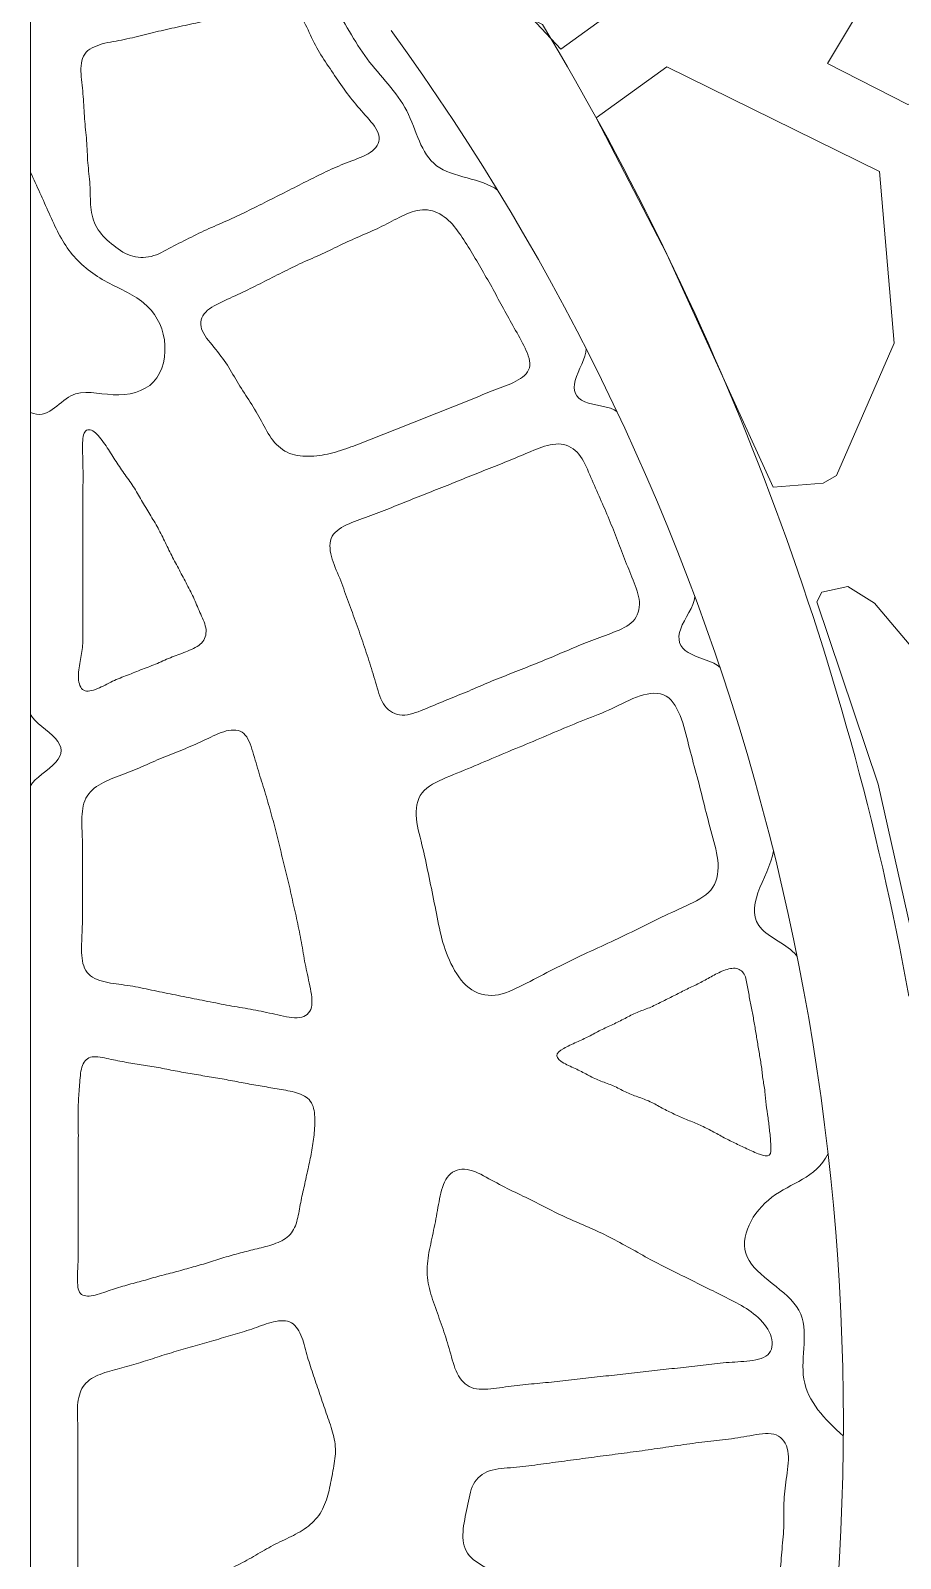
# Model space of a CAD drawing. Header units: inches. Extents: x 36 to 79.2, y 17.3 to 55.9.
# Drawn here: x 36.25 to 44.21, y 31.94 to 45.91 of the extents above; entities that cross this region are included whole.
import ezdxf

# ---------------------------------------------------------------- set-up
doc = ezdxf.new("R2010")
doc.units = ezdxf.units.IN
for name, color, linetype, lineweight in [('01_ORIGINAL_CAD', 7, 'CONTINUOUS', 20), ('02_APPROVED_PDF_OUTLINES', 7, 'CONTINUOUS', 15), ('10_EXTENSION_MASSES', 7, 'CONTINUOUS', 15), ('15_NEIGHBOURHOOD_CIRCULATION', 7, 'CONTINUOUS', 13)]:
    doc.layers.add(name, color=color, linetype=linetype, lineweight=lineweight)

msp = doc.modelspace()

# ---------------------------------------------------------------- linework, layer by layer
at = {"layer": '01_ORIGINAL_CAD'}
msp.add_line((36.248, 17.906), (36.248, 55.9), dxfattribs=at)
msp.add_lwpolyline([(44.283, 37.084, 0.090917), (40.931, 45.968, -0.652582), (40.931, 49.011, -0.158741), (45.004, 48.425, -0.098355), (47.824, 46.203), (47.755, 46.078)], format="xyb", dxfattribs=at)
msp.add_arc((22.064, 33.195), 21.619, 354.0583, 36.0319, dxfattribs=at)
at = {"layer": '02_APPROVED_PDF_OUTLINES'}
for points in [[(42.567, 48.72), (43.696, 48.695), (45.202, 47.89), (45.23, 47.026), (44.366, 45.263), (44.273, 45.236), (43.537, 45.611), (44.04, 46.452), (44.091, 47.609), (43.496, 48.428), (42.137, 48.455), (42.02, 48.343), (41.433, 47.637), (41.381, 47.094), (41.568, 46.662), (41.648, 46.137), (41.1, 45.743), (40.829, 46.03), (40.243, 46.942), (40.242, 47.6), (40.48, 48.003), (40.922, 48.505)], [(42.069, 45.58), (44.014, 44.624), (44.149, 43.053), (43.621, 41.845), (43.497, 41.773), (43.04, 41.737), (42.069, 43.869), (41.422, 45.113)], [(43.724, 40.83), (43.968, 40.678), (45.351, 39.042), (45.54, 37.942), (45.86, 37.164), (46.286, 36.386), (46.241, 36.299), (45.192, 36.433), (44.661, 36.54), (44.537, 36.638), (44.001, 39.023), (43.441, 40.69), (43.485, 40.777)]]:
    msp.add_lwpolyline(points, close=True, dxfattribs=at)
at = {"layer": '10_EXTENSION_MASSES'}
for points, knots in [([(36.743, 45.697), (36.776, 45.744), (36.839, 45.771), (36.904, 45.79), (36.97, 45.808), (37.039, 45.817), (37.105, 45.831), (37.172, 45.844), (37.235, 45.861), (37.299, 45.877), (37.363, 45.893), (37.427, 45.908), (37.492, 45.922), (37.557, 45.937), (37.622, 45.95), (37.687, 45.965), (37.752, 45.979), (37.817, 45.993), (37.881, 46.008), (37.946, 46.022), (38.011, 46.036), (38.075, 46.05), (38.14, 46.064), (38.204, 46.078), (38.27, 46.095), (38.335, 46.113), (38.402, 46.134), (38.468, 46.143), (38.534, 46.152), (38.599, 46.15), (38.648, 46.119), (38.698, 46.088), (38.733, 46.028), (38.764, 45.966), (38.795, 45.904), (38.821, 45.838), (38.853, 45.778), (38.885, 45.717), (38.922, 45.661), (38.959, 45.606), (38.997, 45.55), (39.034, 45.494), (39.072, 45.439), (39.11, 45.384), (39.149, 45.33), (39.191, 45.278), (39.233, 45.225), (39.279, 45.174), (39.327, 45.12), (39.374, 45.066), (39.422, 45.009), (39.435, 44.955), (39.447, 44.902), (39.423, 44.851), (39.375, 44.813), (39.327, 44.774), (39.255, 44.747), (39.188, 44.722), (39.121, 44.696), (39.059, 44.671), (38.998, 44.644), (38.937, 44.616), (38.877, 44.586), (38.817, 44.556), (38.757, 44.526), (38.696, 44.495), (38.635, 44.464), (38.575, 44.433), (38.514, 44.403), (38.453, 44.372), (38.392, 44.342), (38.332, 44.311), (38.272, 44.281), (38.211, 44.251), (38.15, 44.221), (38.089, 44.193), (38.027, 44.165), (37.965, 44.14), (37.903, 44.112), (37.842, 44.085), (37.781, 44.055), (37.72, 44.025), (37.659, 43.995), (37.598, 43.964), (37.537, 43.931), (37.476, 43.898), (37.415, 43.864), (37.351, 43.848), (37.288, 43.832), (37.222, 43.834), (37.161, 43.856), (37.099, 43.877), (37.042, 43.919), (36.988, 43.963), (36.935, 44.008), (36.886, 44.056), (36.854, 44.112), (36.822, 44.168), (36.806, 44.231), (36.8, 44.298), (36.793, 44.365), (36.795, 44.434), (36.791, 44.502), (36.787, 44.57), (36.777, 44.636), (36.772, 44.703), (36.767, 44.77), (36.766, 44.838), (36.761, 44.906), (36.756, 44.973), (36.747, 45.039), (36.742, 45.106), (36.737, 45.173), (36.736, 45.24), (36.73, 45.309), (36.724, 45.377), (36.713, 45.447), (36.71, 45.515), (36.707, 45.583), (36.71, 45.65), (36.743, 45.697)], [0, 0, 0, 0, 0.025, 0.025, 0.025, 0.05, 0.05, 0.05, 0.075, 0.075, 0.075, 0.1, 0.1, 0.1, 0.125, 0.125, 0.125, 0.15, 0.15, 0.15, 0.175, 0.175, 0.175, 0.2, 0.2, 0.2, 0.225, 0.225, 0.225, 0.25, 0.25, 0.25, 0.275, 0.275, 0.275, 0.3, 0.3, 0.3, 0.325, 0.325, 0.325, 0.35, 0.35, 0.35, 0.375, 0.375, 0.375, 0.4, 0.4, 0.4, 0.425, 0.425, 0.425, 0.45, 0.45, 0.45, 0.475, 0.475, 0.475, 0.5, 0.5, 0.5, 0.525, 0.525, 0.525, 0.55, 0.55, 0.55, 0.575, 0.575, 0.575, 0.6, 0.6, 0.6, 0.625, 0.625, 0.625, 0.65, 0.65, 0.65, 0.675, 0.675, 0.675, 0.7, 0.7, 0.7, 0.725, 0.725, 0.725, 0.75, 0.75, 0.75, 0.775, 0.775, 0.775, 0.8, 0.8, 0.8, 0.825, 0.825, 0.825, 0.85, 0.85, 0.85, 0.875, 0.875, 0.875, 0.9, 0.9, 0.9, 0.925, 0.925, 0.925, 0.95, 0.95, 0.95, 0.975, 0.975, 0.975, 1, 1, 1, 1]), ([(37.851, 43.339), (37.892, 43.383), (37.96, 43.414), (38.025, 43.444), (38.09, 43.474), (38.151, 43.502), (38.212, 43.531), (38.272, 43.56), (38.332, 43.59), (38.392, 43.621), (38.452, 43.651), (38.512, 43.682), (38.573, 43.712), (38.633, 43.742), (38.694, 43.772), (38.755, 43.8), (38.816, 43.827), (38.877, 43.852), (38.938, 43.881), (38.999, 43.909), (39.059, 43.941), (39.12, 43.969), (39.181, 43.998), (39.242, 44.024), (39.304, 44.05), (39.365, 44.077), (39.425, 44.103), (39.485, 44.134), (39.546, 44.164), (39.605, 44.198), (39.667, 44.226), (39.729, 44.254), (39.793, 44.275), (39.856, 44.274), (39.919, 44.272), (39.981, 44.248), (40.033, 44.209), (40.086, 44.17), (40.13, 44.116), (40.169, 44.061), (40.208, 44.006), (40.243, 43.949), (40.278, 43.892), (40.312, 43.835), (40.346, 43.778), (40.38, 43.721), (40.413, 43.663), (40.446, 43.605), (40.479, 43.546), (40.511, 43.488), (40.542, 43.428), (40.574, 43.37), (40.606, 43.311), (40.638, 43.253), (40.672, 43.193), (40.706, 43.133), (40.743, 43.071), (40.772, 43.009), (40.802, 42.946), (40.825, 42.882), (40.811, 42.829), (40.797, 42.777), (40.747, 42.737), (40.687, 42.706), (40.628, 42.674), (40.56, 42.652), (40.495, 42.628), (40.431, 42.604), (40.371, 42.577), (40.31, 42.552), (40.249, 42.527), (40.188, 42.502), (40.126, 42.478), (40.065, 42.454), (40.003, 42.43), (39.941, 42.405), (39.88, 42.381), (39.819, 42.356), (39.757, 42.332), (39.696, 42.307), (39.634, 42.283), (39.572, 42.259), (39.51, 42.234), (39.449, 42.209), (39.387, 42.185), (39.325, 42.161), (39.263, 42.137), (39.202, 42.114), (39.14, 42.092), (39.078, 42.069), (39.014, 42.052), (38.95, 42.036), (38.883, 42.024), (38.815, 42.021), (38.747, 42.018), (38.677, 42.023), (38.617, 42.047), (38.557, 42.071), (38.506, 42.114), (38.465, 42.167), (38.424, 42.219), (38.393, 42.281), (38.36, 42.34), (38.328, 42.4), (38.294, 42.457), (38.258, 42.514), (38.222, 42.57), (38.185, 42.627), (38.15, 42.683), (38.116, 42.74), (38.084, 42.798), (38.048, 42.854), (38.011, 42.91), (37.971, 42.964), (37.925, 43.018), (37.88, 43.073), (37.831, 43.129), (37.813, 43.184), (37.795, 43.24), (37.81, 43.296), (37.851, 43.339)], [0, 0, 0, 0, 0.025, 0.025, 0.025, 0.05, 0.05, 0.05, 0.075, 0.075, 0.075, 0.1, 0.1, 0.1, 0.125, 0.125, 0.125, 0.15, 0.15, 0.15, 0.175, 0.175, 0.175, 0.2, 0.2, 0.2, 0.225, 0.225, 0.225, 0.25, 0.25, 0.25, 0.275, 0.275, 0.275, 0.3, 0.3, 0.3, 0.325, 0.325, 0.325, 0.35, 0.35, 0.35, 0.375, 0.375, 0.375, 0.4, 0.4, 0.4, 0.425, 0.425, 0.425, 0.45, 0.45, 0.45, 0.475, 0.475, 0.475, 0.5, 0.5, 0.5, 0.525, 0.525, 0.525, 0.55, 0.55, 0.55, 0.575, 0.575, 0.575, 0.6, 0.6, 0.6, 0.625, 0.625, 0.625, 0.65, 0.65, 0.65, 0.675, 0.675, 0.675, 0.7, 0.7, 0.7, 0.725, 0.725, 0.725, 0.75, 0.75, 0.75, 0.775, 0.775, 0.775, 0.8, 0.8, 0.8, 0.825, 0.825, 0.825, 0.85, 0.85, 0.85, 0.875, 0.875, 0.875, 0.9, 0.9, 0.9, 0.925, 0.925, 0.925, 0.95, 0.95, 0.95, 0.975, 0.975, 0.975, 1, 1, 1, 1]), ([(36.735, 39.881), (36.704, 39.898), (36.689, 39.942), (36.686, 39.991), (36.683, 40.04), (36.692, 40.094), (36.701, 40.144), (36.71, 40.195), (36.72, 40.242), (36.724, 40.29), (36.728, 40.339), (36.727, 40.389), (36.726, 40.44), (36.726, 40.49), (36.725, 40.541), (36.725, 40.591), (36.725, 40.641), (36.725, 40.691), (36.726, 40.742), (36.726, 40.792), (36.726, 40.842), (36.726, 40.892), (36.726, 40.942), (36.726, 40.993), (36.726, 41.043), (36.726, 41.093), (36.726, 41.143), (36.726, 41.194), (36.726, 41.244), (36.726, 41.294), (36.727, 41.344), (36.727, 41.394), (36.727, 41.445), (36.727, 41.495), (36.727, 41.545), (36.727, 41.595), (36.727, 41.646), (36.727, 41.696), (36.727, 41.746), (36.728, 41.796), (36.728, 41.846), (36.728, 41.895), (36.727, 41.946), (36.726, 41.997), (36.723, 42.049), (36.723, 42.103), (36.723, 42.158), (36.726, 42.214), (36.744, 42.242), (36.762, 42.27), (36.797, 42.269), (36.83, 42.245), (36.864, 42.222), (36.897, 42.175), (36.927, 42.131), (36.957, 42.087), (36.984, 42.045), (37.01, 42.004), (37.037, 41.963), (37.063, 41.922), (37.091, 41.882), (37.12, 41.841), (37.15, 41.801), (37.177, 41.76), (37.205, 41.718), (37.229, 41.675), (37.254, 41.633), (37.279, 41.59), (37.304, 41.548), (37.33, 41.506), (37.355, 41.464), (37.381, 41.422), (37.405, 41.379), (37.429, 41.336), (37.451, 41.292), (37.473, 41.247), (37.495, 41.202), (37.516, 41.157), (37.539, 41.112), (37.562, 41.068), (37.585, 41.024), (37.609, 40.98), (37.632, 40.936), (37.656, 40.892), (37.679, 40.848), (37.702, 40.803), (37.724, 40.759), (37.745, 40.714), (37.765, 40.669), (37.784, 40.623), (37.805, 40.576), (37.825, 40.53), (37.848, 40.482), (37.853, 40.436), (37.857, 40.391), (37.844, 40.347), (37.812, 40.313), (37.781, 40.28), (37.733, 40.258), (37.685, 40.239), (37.637, 40.22), (37.59, 40.204), (37.544, 40.186), (37.498, 40.168), (37.454, 40.146), (37.409, 40.127), (37.364, 40.108), (37.317, 40.091), (37.271, 40.073), (37.225, 40.056), (37.18, 40.037), (37.135, 40.019), (37.089, 40.002), (37.044, 39.985), (36.998, 39.963), (36.953, 39.941), (36.906, 39.915), (36.86, 39.896), (36.813, 39.877), (36.766, 39.865), (36.735, 39.881)], [0, 0, 0, 0, 0.025, 0.025, 0.025, 0.05, 0.05, 0.05, 0.075, 0.075, 0.075, 0.1, 0.1, 0.1, 0.125, 0.125, 0.125, 0.15, 0.15, 0.15, 0.175, 0.175, 0.175, 0.2, 0.2, 0.2, 0.225, 0.225, 0.225, 0.25, 0.25, 0.25, 0.275, 0.275, 0.275, 0.3, 0.3, 0.3, 0.325, 0.325, 0.325, 0.35, 0.35, 0.35, 0.375, 0.375, 0.375, 0.4, 0.4, 0.4, 0.425, 0.425, 0.425, 0.45, 0.45, 0.45, 0.475, 0.475, 0.475, 0.5, 0.5, 0.5, 0.525, 0.525, 0.525, 0.55, 0.55, 0.55, 0.575, 0.575, 0.575, 0.6, 0.6, 0.6, 0.625, 0.625, 0.625, 0.65, 0.65, 0.65, 0.675, 0.675, 0.675, 0.7, 0.7, 0.7, 0.725, 0.725, 0.725, 0.75, 0.75, 0.75, 0.775, 0.775, 0.775, 0.8, 0.8, 0.8, 0.825, 0.825, 0.825, 0.85, 0.85, 0.85, 0.875, 0.875, 0.875, 0.9, 0.9, 0.9, 0.925, 0.925, 0.925, 0.95, 0.95, 0.95, 0.975, 0.975, 0.975, 1, 1, 1, 1]), ([(39.007, 41.289), (39.036, 41.339), (39.097, 41.375), (39.161, 41.404), (39.226, 41.432), (39.295, 41.454), (39.361, 41.478), (39.427, 41.502), (39.49, 41.527), (39.554, 41.553), (39.617, 41.579), (39.681, 41.604), (39.745, 41.63), (39.809, 41.655), (39.873, 41.68), (39.938, 41.706), (40.002, 41.731), (40.066, 41.757), (40.131, 41.783), (40.195, 41.809), (40.259, 41.835), (40.323, 41.86), (40.387, 41.886), (40.451, 41.911), (40.515, 41.937), (40.578, 41.962), (40.642, 41.987), (40.706, 42.014), (40.769, 42.041), (40.833, 42.07), (40.9, 42.094), (40.967, 42.119), (41.037, 42.139), (41.101, 42.131), (41.164, 42.124), (41.221, 42.09), (41.264, 42.039), (41.306, 41.987), (41.335, 41.918), (41.363, 41.851), (41.392, 41.784), (41.42, 41.721), (41.448, 41.657), (41.476, 41.594), (41.504, 41.531), (41.531, 41.467), (41.557, 41.403), (41.584, 41.339), (41.609, 41.275), (41.633, 41.211), (41.657, 41.147), (41.682, 41.083), (41.707, 41.019), (41.733, 40.955), (41.759, 40.889), (41.786, 40.823), (41.813, 40.754), (41.818, 40.689), (41.822, 40.623), (41.803, 40.56), (41.759, 40.514), (41.716, 40.468), (41.648, 40.438), (41.581, 40.411), (41.514, 40.385), (41.448, 40.361), (41.383, 40.336), (41.318, 40.312), (41.255, 40.286), (41.192, 40.259), (41.128, 40.233), (41.065, 40.205), (41.001, 40.178), (40.937, 40.151), (40.873, 40.125), (40.809, 40.1), (40.745, 40.074), (40.68, 40.05), (40.616, 40.024), (40.551, 39.999), (40.487, 39.973), (40.423, 39.946), (40.359, 39.919), (40.296, 39.891), (40.232, 39.864), (40.168, 39.838), (40.104, 39.813), (40.04, 39.787), (39.976, 39.76), (39.912, 39.732), (39.845, 39.705), (39.779, 39.678), (39.71, 39.652), (39.647, 39.654), (39.585, 39.656), (39.529, 39.687), (39.49, 39.738), (39.452, 39.789), (39.431, 39.86), (39.411, 39.929), (39.391, 39.998), (39.372, 40.064), (39.351, 40.129), (39.33, 40.195), (39.308, 40.259), (39.286, 40.324), (39.264, 40.389), (39.242, 40.454), (39.218, 40.518), (39.195, 40.583), (39.17, 40.647), (39.147, 40.711), (39.124, 40.775), (39.102, 40.84), (39.076, 40.906), (39.049, 40.971), (39.018, 41.038), (39, 41.105), (38.983, 41.171), (38.979, 41.238), (39.007, 41.289)], [0, 0, 0, 0, 0.025, 0.025, 0.025, 0.05, 0.05, 0.05, 0.075, 0.075, 0.075, 0.1, 0.1, 0.1, 0.125, 0.125, 0.125, 0.15, 0.15, 0.15, 0.175, 0.175, 0.175, 0.2, 0.2, 0.2, 0.225, 0.225, 0.225, 0.25, 0.25, 0.25, 0.275, 0.275, 0.275, 0.3, 0.3, 0.3, 0.325, 0.325, 0.325, 0.35, 0.35, 0.35, 0.375, 0.375, 0.375, 0.4, 0.4, 0.4, 0.425, 0.425, 0.425, 0.45, 0.45, 0.45, 0.475, 0.475, 0.475, 0.5, 0.5, 0.5, 0.525, 0.525, 0.525, 0.55, 0.55, 0.55, 0.575, 0.575, 0.575, 0.6, 0.6, 0.6, 0.625, 0.625, 0.625, 0.65, 0.65, 0.65, 0.675, 0.675, 0.675, 0.7, 0.7, 0.7, 0.725, 0.725, 0.725, 0.75, 0.75, 0.75, 0.775, 0.775, 0.775, 0.8, 0.8, 0.8, 0.825, 0.825, 0.825, 0.85, 0.85, 0.85, 0.875, 0.875, 0.875, 0.9, 0.9, 0.9, 0.925, 0.925, 0.925, 0.95, 0.95, 0.95, 0.975, 0.975, 0.975, 1, 1, 1, 1]), ([(39.829, 38.943), (39.878, 39.005), (39.964, 39.046), (40.051, 39.083), (40.138, 39.12), (40.225, 39.154), (40.31, 39.19), (40.395, 39.225), (40.478, 39.261), (40.561, 39.296), (40.644, 39.332), (40.729, 39.365), (40.813, 39.4), (40.897, 39.436), (40.98, 39.472), (41.064, 39.507), (41.148, 39.543), (41.232, 39.577), (41.315, 39.61), (41.399, 39.643), (41.483, 39.675), (41.567, 39.715), (41.651, 39.754), (41.736, 39.801), (41.823, 39.829), (41.909, 39.857), (41.997, 39.866), (42.062, 39.828), (42.127, 39.79), (42.171, 39.705), (42.202, 39.617), (42.234, 39.529), (42.254, 39.438), (42.276, 39.349), (42.298, 39.261), (42.323, 39.176), (42.346, 39.089), (42.369, 39.003), (42.39, 38.915), (42.412, 38.828), (42.433, 38.741), (42.456, 38.655), (42.481, 38.566), (42.505, 38.476), (42.532, 38.384), (42.537, 38.294), (42.541, 38.205), (42.523, 38.118), (42.47, 38.055), (42.418, 37.991), (42.331, 37.951), (42.244, 37.911), (42.158, 37.87), (42.072, 37.831), (41.989, 37.791), (41.906, 37.751), (41.825, 37.71), (41.744, 37.671), (41.663, 37.631), (41.581, 37.592), (41.499, 37.554), (41.416, 37.516), (41.332, 37.478), (41.249, 37.439), (41.166, 37.399), (41.084, 37.358), (41.002, 37.316), (40.92, 37.273), (40.839, 37.23), (40.754, 37.188), (40.67, 37.145), (40.583, 37.103), (40.497, 37.093), (40.412, 37.084), (40.328, 37.107), (40.259, 37.161), (40.19, 37.214), (40.135, 37.298), (40.094, 37.383), (40.053, 37.467), (40.025, 37.553), (40.003, 37.64), (39.981, 37.728), (39.966, 37.817), (39.948, 37.905), (39.931, 37.993), (39.912, 38.082), (39.894, 38.169), (39.875, 38.257), (39.859, 38.345), (39.837, 38.435), (39.815, 38.525), (39.787, 38.617), (39.779, 38.706), (39.77, 38.794), (39.781, 38.88), (39.829, 38.943)], [0, 0, 0, 0, 0.03125, 0.03125, 0.03125, 0.0625, 0.0625, 0.0625, 0.09375, 0.09375, 0.09375, 0.125, 0.125, 0.125, 0.15625, 0.15625, 0.15625, 0.1875, 0.1875, 0.1875, 0.21875, 0.21875, 0.21875, 0.25, 0.25, 0.25, 0.28125, 0.28125, 0.28125, 0.3125, 0.3125, 0.3125, 0.34375, 0.34375, 0.34375, 0.375, 0.375, 0.375, 0.40625, 0.40625, 0.40625, 0.4375, 0.4375, 0.4375, 0.46875, 0.46875, 0.46875, 0.5, 0.5, 0.5, 0.53125, 0.53125, 0.53125, 0.5625, 0.5625, 0.5625, 0.59375, 0.59375, 0.59375, 0.625, 0.625, 0.625, 0.65625, 0.65625, 0.65625, 0.6875, 0.6875, 0.6875, 0.71875, 0.71875, 0.71875, 0.75, 0.75, 0.75, 0.78125, 0.78125, 0.78125, 0.8125, 0.8125, 0.8125, 0.84375, 0.84375, 0.84375, 0.875, 0.875, 0.875, 0.90625, 0.90625, 0.90625, 0.9375, 0.9375, 0.9375, 0.96875, 0.96875, 0.96875, 1, 1, 1, 1]), ([(36.766, 38.914), (36.8, 38.968), (36.856, 39.008), (36.916, 39.039), (36.977, 39.07), (37.042, 39.092), (37.106, 39.116), (37.169, 39.14), (37.23, 39.166), (37.292, 39.193), (37.353, 39.22), (37.414, 39.248), (37.476, 39.273), (37.538, 39.299), (37.6, 39.322), (37.662, 39.347), (37.723, 39.372), (37.784, 39.4), (37.848, 39.43), (37.911, 39.46), (37.976, 39.493), (38.038, 39.509), (38.1, 39.524), (38.158, 39.52), (38.198, 39.486), (38.239, 39.451), (38.261, 39.384), (38.281, 39.318), (38.302, 39.251), (38.32, 39.185), (38.339, 39.12), (38.358, 39.056), (38.379, 38.994), (38.398, 38.931), (38.417, 38.867), (38.435, 38.804), (38.453, 38.74), (38.47, 38.676), (38.487, 38.611), (38.503, 38.547), (38.519, 38.483), (38.535, 38.418), (38.551, 38.354), (38.567, 38.289), (38.584, 38.225), (38.599, 38.16), (38.614, 38.095), (38.629, 38.031), (38.643, 37.966), (38.658, 37.901), (38.673, 37.836), (38.687, 37.771), (38.701, 37.706), (38.714, 37.641), (38.726, 37.576), (38.737, 37.51), (38.747, 37.446), (38.76, 37.38), (38.773, 37.315), (38.788, 37.249), (38.803, 37.179), (38.817, 37.109), (38.83, 37.036), (38.817, 36.983), (38.804, 36.929), (38.764, 36.896), (38.708, 36.888), (38.652, 36.88), (38.579, 36.897), (38.509, 36.913), (38.44, 36.929), (38.374, 36.943), (38.309, 36.956), (38.243, 36.968), (38.178, 36.979), (38.113, 36.99), (38.048, 37.002), (37.982, 37.014), (37.917, 37.027), (37.851, 37.04), (37.786, 37.053), (37.72, 37.066), (37.655, 37.079), (37.59, 37.092), (37.525, 37.105), (37.46, 37.119), (37.394, 37.132), (37.329, 37.145), (37.265, 37.159), (37.2, 37.173), (37.133, 37.183), (37.066, 37.193), (36.996, 37.199), (36.93, 37.215), (36.864, 37.23), (36.802, 37.255), (36.765, 37.301), (36.729, 37.347), (36.718, 37.414), (36.715, 37.483), (36.712, 37.552), (36.718, 37.624), (36.72, 37.693), (36.723, 37.763), (36.723, 37.831), (36.722, 37.899), (36.722, 37.967), (36.722, 38.036), (36.722, 38.104), (36.722, 38.173), (36.722, 38.242), (36.723, 38.31), (36.723, 38.378), (36.724, 38.446), (36.722, 38.516), (36.719, 38.585), (36.715, 38.655), (36.718, 38.724), (36.721, 38.793), (36.732, 38.861), (36.766, 38.914)], [0, 0, 0, 0, 0.025, 0.025, 0.025, 0.05, 0.05, 0.05, 0.075, 0.075, 0.075, 0.1, 0.1, 0.1, 0.125, 0.125, 0.125, 0.15, 0.15, 0.15, 0.175, 0.175, 0.175, 0.2, 0.2, 0.2, 0.225, 0.225, 0.225, 0.25, 0.25, 0.25, 0.275, 0.275, 0.275, 0.3, 0.3, 0.3, 0.325, 0.325, 0.325, 0.35, 0.35, 0.35, 0.375, 0.375, 0.375, 0.4, 0.4, 0.4, 0.425, 0.425, 0.425, 0.45, 0.45, 0.45, 0.475, 0.475, 0.475, 0.5, 0.5, 0.5, 0.525, 0.525, 0.525, 0.55, 0.55, 0.55, 0.575, 0.575, 0.575, 0.6, 0.6, 0.6, 0.625, 0.625, 0.625, 0.65, 0.65, 0.65, 0.675, 0.675, 0.675, 0.7, 0.7, 0.7, 0.725, 0.725, 0.725, 0.75, 0.75, 0.75, 0.775, 0.775, 0.775, 0.8, 0.8, 0.8, 0.825, 0.825, 0.825, 0.85, 0.85, 0.85, 0.875, 0.875, 0.875, 0.9, 0.9, 0.9, 0.925, 0.925, 0.925, 0.95, 0.95, 0.95, 0.975, 0.975, 0.975, 1, 1, 1, 1]), ([(41.062, 36.54), (41.061, 36.564), (41.09, 36.586), (41.125, 36.606), (41.16, 36.627), (41.202, 36.646), (41.242, 36.663), (41.281, 36.681), (41.318, 36.698), (41.354, 36.716), (41.391, 36.735), (41.426, 36.755), (41.463, 36.774), (41.5, 36.792), (41.538, 36.809), (41.575, 36.826), (41.612, 36.844), (41.649, 36.862), (41.686, 36.881), (41.722, 36.9), (41.758, 36.92), (41.796, 36.936), (41.833, 36.952), (41.871, 36.964), (41.909, 36.979), (41.946, 36.995), (41.983, 37.014), (42.02, 37.032), (42.056, 37.051), (42.093, 37.069), (42.13, 37.087), (42.166, 37.106), (42.203, 37.125), (42.24, 37.143), (42.277, 37.161), (42.314, 37.177), (42.351, 37.196), (42.387, 37.214), (42.423, 37.235), (42.459, 37.255), (42.496, 37.275), (42.533, 37.295), (42.573, 37.312), (42.614, 37.329), (42.656, 37.342), (42.692, 37.34), (42.728, 37.337), (42.757, 37.317), (42.775, 37.286), (42.793, 37.255), (42.8, 37.212), (42.807, 37.17), (42.814, 37.129), (42.821, 37.088), (42.828, 37.049), (42.836, 37.009), (42.844, 36.97), (42.852, 36.931), (42.859, 36.892), (42.866, 36.852), (42.873, 36.812), (42.879, 36.773), (42.886, 36.733), (42.892, 36.693), (42.899, 36.653), (42.905, 36.613), (42.912, 36.573), (42.919, 36.533), (42.926, 36.494), (42.932, 36.454), (42.938, 36.414), (42.941, 36.373), (42.947, 36.333), (42.953, 36.293), (42.96, 36.254), (42.966, 36.214), (42.971, 36.173), (42.973, 36.133), (42.978, 36.092), (42.982, 36.052), (42.989, 36.013), (42.994, 35.973), (43, 35.933), (43.005, 35.893), (43.009, 35.851), (43.014, 35.808), (43.018, 35.763), (43.02, 35.722), (43.022, 35.682), (43.023, 35.646), (43.006, 35.632), (42.989, 35.618), (42.955, 35.626), (42.917, 35.639), (42.879, 35.653), (42.838, 35.672), (42.8, 35.69), (42.761, 35.708), (42.725, 35.725), (42.688, 35.743), (42.652, 35.76), (42.616, 35.779), (42.579, 35.798), (42.543, 35.818), (42.507, 35.838), (42.47, 35.857), (42.433, 35.877), (42.396, 35.894), (42.359, 35.911), (42.322, 35.927), (42.285, 35.942), (42.247, 35.958), (42.21, 35.973), (42.172, 35.989), (42.135, 36.007), (42.098, 36.024), (42.061, 36.042), (42.025, 36.062), (41.989, 36.082), (41.953, 36.103), (41.916, 36.12), (41.879, 36.137), (41.841, 36.15), (41.802, 36.164), (41.764, 36.178), (41.726, 36.193), (41.689, 36.21), (41.653, 36.227), (41.617, 36.248), (41.579, 36.264), (41.542, 36.281), (41.503, 36.293), (41.466, 36.308), (41.428, 36.323), (41.391, 36.341), (41.355, 36.359), (41.319, 36.378), (41.283, 36.398), (41.244, 36.416), (41.205, 36.435), (41.163, 36.452), (41.127, 36.473), (41.091, 36.493), (41.062, 36.517), (41.062, 36.54)], [0, 0, 0, 0, 0.020833, 0.020833, 0.020833, 0.041667, 0.041667, 0.041667, 0.0625, 0.0625, 0.0625, 0.083333, 0.083333, 0.083333, 0.104167, 0.104167, 0.104167, 0.125, 0.125, 0.125, 0.145833, 0.145833, 0.145833, 0.166667, 0.166667, 0.166667, 0.1875, 0.1875, 0.1875, 0.208333, 0.208333, 0.208333, 0.229167, 0.229167, 0.229167, 0.25, 0.25, 0.25, 0.270833, 0.270833, 0.270833, 0.291667, 0.291667, 0.291667, 0.3125, 0.3125, 0.3125, 0.333333, 0.333333, 0.333333, 0.354167, 0.354167, 0.354167, 0.375, 0.375, 0.375, 0.395833, 0.395833, 0.395833, 0.416667, 0.416667, 0.416667, 0.4375, 0.4375, 0.4375, 0.458333, 0.458333, 0.458333, 0.479167, 0.479167, 0.479167, 0.5, 0.5, 0.5, 0.520833, 0.520833, 0.520833, 0.541667, 0.541667, 0.541667, 0.5625, 0.5625, 0.5625, 0.583333, 0.583333, 0.583333, 0.604167, 0.604167, 0.604167, 0.625, 0.625, 0.625, 0.645833, 0.645833, 0.645833, 0.666667, 0.666667, 0.666667, 0.6875, 0.6875, 0.6875, 0.708333, 0.708333, 0.708333, 0.729167, 0.729167, 0.729167, 0.75, 0.75, 0.75, 0.770833, 0.770833, 0.770833, 0.791667, 0.791667, 0.791667, 0.8125, 0.8125, 0.8125, 0.833333, 0.833333, 0.833333, 0.854167, 0.854167, 0.854167, 0.875, 0.875, 0.875, 0.895833, 0.895833, 0.895833, 0.916667, 0.916667, 0.916667, 0.9375, 0.9375, 0.9375, 0.958333, 0.958333, 0.958333, 0.979167, 0.979167, 0.979167, 1, 1, 1, 1]), ([(36.704, 34.367), (36.68, 34.395), (36.677, 34.449), (36.677, 34.506), (36.677, 34.562), (36.681, 34.62), (36.683, 34.675), (36.684, 34.731), (36.684, 34.784), (36.684, 34.838), (36.683, 34.891), (36.683, 34.945), (36.683, 34.999), (36.683, 35.053), (36.683, 35.107), (36.684, 35.161), (36.684, 35.216), (36.684, 35.27), (36.684, 35.324), (36.684, 35.378), (36.684, 35.432), (36.684, 35.486), (36.684, 35.54), (36.684, 35.594), (36.684, 35.648), (36.684, 35.702), (36.685, 35.756), (36.685, 35.81), (36.685, 35.865), (36.684, 35.919), (36.684, 35.973), (36.684, 36.027), (36.683, 36.08), (36.686, 36.134), (36.688, 36.187), (36.694, 36.24), (36.698, 36.296), (36.703, 36.352), (36.706, 36.41), (36.723, 36.452), (36.739, 36.495), (36.769, 36.522), (36.812, 36.529), (36.854, 36.536), (36.911, 36.523), (36.965, 36.511), (37.02, 36.499), (37.072, 36.489), (37.125, 36.479), (37.177, 36.47), (37.228, 36.462), (37.28, 36.454), (37.332, 36.446), (37.384, 36.437), (37.436, 36.428), (37.487, 36.419), (37.539, 36.408), (37.591, 36.398), (37.642, 36.389), (37.694, 36.379), (37.746, 36.371), (37.798, 36.362), (37.85, 36.353), (37.902, 36.345), (37.954, 36.336), (38.006, 36.328), (38.057, 36.318), (38.109, 36.308), (38.16, 36.298), (38.212, 36.288), (38.264, 36.279), (38.316, 36.27), (38.367, 36.261), (38.419, 36.252), (38.47, 36.243), (38.523, 36.234), (38.576, 36.225), (38.63, 36.217), (38.681, 36.202), (38.732, 36.186), (38.779, 36.163), (38.807, 36.125), (38.836, 36.087), (38.845, 36.035), (38.848, 35.981), (38.851, 35.927), (38.847, 35.87), (38.841, 35.816), (38.835, 35.762), (38.827, 35.71), (38.818, 35.659), (38.808, 35.607), (38.797, 35.556), (38.786, 35.505), (38.775, 35.454), (38.764, 35.403), (38.753, 35.352), (38.741, 35.301), (38.729, 35.25), (38.719, 35.198), (38.709, 35.146), (38.701, 35.092), (38.688, 35.042), (38.675, 34.991), (38.656, 34.942), (38.623, 34.906), (38.59, 34.869), (38.543, 34.844), (38.493, 34.825), (38.443, 34.806), (38.391, 34.793), (38.339, 34.78), (38.288, 34.767), (38.237, 34.755), (38.187, 34.742), (38.136, 34.729), (38.086, 34.715), (38.036, 34.7), (37.985, 34.685), (37.936, 34.668), (37.885, 34.652), (37.835, 34.637), (37.785, 34.623), (37.735, 34.609), (37.684, 34.595), (37.634, 34.58), (37.583, 34.566), (37.533, 34.553), (37.482, 34.54), (37.431, 34.527), (37.38, 34.513), (37.33, 34.499), (37.28, 34.484), (37.229, 34.47), (37.179, 34.457), (37.129, 34.443), (37.079, 34.428), (37.029, 34.414), (36.977, 34.396), (36.925, 34.379), (36.87, 34.358), (36.821, 34.348), (36.772, 34.338), (36.728, 34.34), (36.704, 34.367)], [0, 0, 0, 0, 0.020833, 0.020833, 0.020833, 0.041667, 0.041667, 0.041667, 0.0625, 0.0625, 0.0625, 0.083333, 0.083333, 0.083333, 0.104167, 0.104167, 0.104167, 0.125, 0.125, 0.125, 0.145833, 0.145833, 0.145833, 0.166667, 0.166667, 0.166667, 0.1875, 0.1875, 0.1875, 0.208333, 0.208333, 0.208333, 0.229167, 0.229167, 0.229167, 0.25, 0.25, 0.25, 0.270833, 0.270833, 0.270833, 0.291667, 0.291667, 0.291667, 0.3125, 0.3125, 0.3125, 0.333333, 0.333333, 0.333333, 0.354167, 0.354167, 0.354167, 0.375, 0.375, 0.375, 0.395833, 0.395833, 0.395833, 0.416667, 0.416667, 0.416667, 0.4375, 0.4375, 0.4375, 0.458333, 0.458333, 0.458333, 0.479167, 0.479167, 0.479167, 0.5, 0.5, 0.5, 0.520833, 0.520833, 0.520833, 0.541667, 0.541667, 0.541667, 0.5625, 0.5625, 0.5625, 0.583333, 0.583333, 0.583333, 0.604167, 0.604167, 0.604167, 0.625, 0.625, 0.625, 0.645833, 0.645833, 0.645833, 0.666667, 0.666667, 0.666667, 0.6875, 0.6875, 0.6875, 0.708333, 0.708333, 0.708333, 0.729167, 0.729167, 0.729167, 0.75, 0.75, 0.75, 0.770833, 0.770833, 0.770833, 0.791667, 0.791667, 0.791667, 0.8125, 0.8125, 0.8125, 0.833333, 0.833333, 0.833333, 0.854167, 0.854167, 0.854167, 0.875, 0.875, 0.875, 0.895833, 0.895833, 0.895833, 0.916667, 0.916667, 0.916667, 0.9375, 0.9375, 0.9375, 0.958333, 0.958333, 0.958333, 0.979167, 0.979167, 0.979167, 1, 1, 1, 1]), ([(40.073, 35.446), (40.115, 35.491), (40.177, 35.509), (40.243, 35.5), (40.308, 35.49), (40.376, 35.452), (40.441, 35.416), (40.506, 35.38), (40.569, 35.347), (40.633, 35.315), (40.696, 35.283), (40.761, 35.254), (40.824, 35.223), (40.888, 35.191), (40.951, 35.157), (41.015, 35.125), (41.079, 35.093), (41.143, 35.063), (41.207, 35.035), (41.272, 35.007), (41.336, 34.98), (41.401, 34.951), (41.465, 34.921), (41.529, 34.889), (41.592, 34.856), (41.655, 34.823), (41.717, 34.789), (41.779, 34.755), (41.84, 34.72), (41.901, 34.685), (41.964, 34.652), (42.027, 34.619), (42.092, 34.587), (42.156, 34.556), (42.22, 34.524), (42.284, 34.493), (42.347, 34.461), (42.411, 34.429), (42.475, 34.397), (42.539, 34.366), (42.602, 34.334), (42.666, 34.303), (42.728, 34.269), (42.79, 34.234), (42.85, 34.196), (42.904, 34.146), (42.958, 34.095), (43.005, 34.032), (43.024, 33.969), (43.043, 33.906), (43.033, 33.843), (42.991, 33.806), (42.949, 33.768), (42.875, 33.756), (42.801, 33.748), (42.728, 33.741), (42.655, 33.738), (42.584, 33.732), (42.513, 33.726), (42.445, 33.717), (42.375, 33.709), (42.306, 33.7), (42.236, 33.692), (42.166, 33.685), (42.096, 33.677), (42.026, 33.67), (41.956, 33.662), (41.886, 33.654), (41.816, 33.646), (41.746, 33.639), (41.676, 33.631), (41.606, 33.623), (41.537, 33.615), (41.467, 33.607), (41.397, 33.6), (41.327, 33.592), (41.257, 33.584), (41.187, 33.576), (41.117, 33.568), (41.047, 33.56), (40.977, 33.553), (40.908, 33.546), (40.838, 33.54), (40.768, 33.535), (40.698, 33.526), (40.627, 33.518), (40.556, 33.506), (40.484, 33.497), (40.412, 33.489), (40.339, 33.484), (40.282, 33.506), (40.224, 33.528), (40.181, 33.577), (40.151, 33.637), (40.121, 33.698), (40.103, 33.77), (40.084, 33.839), (40.064, 33.908), (40.043, 33.974), (40.021, 34.04), (39.999, 34.106), (39.976, 34.171), (39.952, 34.237), (39.929, 34.303), (39.905, 34.369), (39.891, 34.436), (39.877, 34.503), (39.873, 34.57), (39.878, 34.639), (39.884, 34.707), (39.899, 34.776), (39.914, 34.844), (39.928, 34.912), (39.943, 34.979), (39.956, 35.048), (39.969, 35.117), (39.98, 35.187), (39.996, 35.258), (40.011, 35.329), (40.031, 35.401), (40.073, 35.446)], [0, 0, 0, 0, 0.025, 0.025, 0.025, 0.05, 0.05, 0.05, 0.075, 0.075, 0.075, 0.1, 0.1, 0.1, 0.125, 0.125, 0.125, 0.15, 0.15, 0.15, 0.175, 0.175, 0.175, 0.2, 0.2, 0.2, 0.225, 0.225, 0.225, 0.25, 0.25, 0.25, 0.275, 0.275, 0.275, 0.3, 0.3, 0.3, 0.325, 0.325, 0.325, 0.35, 0.35, 0.35, 0.375, 0.375, 0.375, 0.4, 0.4, 0.4, 0.425, 0.425, 0.425, 0.45, 0.45, 0.45, 0.475, 0.475, 0.475, 0.5, 0.5, 0.5, 0.525, 0.525, 0.525, 0.55, 0.55, 0.55, 0.575, 0.575, 0.575, 0.6, 0.6, 0.6, 0.625, 0.625, 0.625, 0.65, 0.65, 0.65, 0.675, 0.675, 0.675, 0.7, 0.7, 0.7, 0.725, 0.725, 0.725, 0.75, 0.75, 0.75, 0.775, 0.775, 0.775, 0.8, 0.8, 0.8, 0.825, 0.825, 0.825, 0.85, 0.85, 0.85, 0.875, 0.875, 0.875, 0.9, 0.9, 0.9, 0.925, 0.925, 0.925, 0.95, 0.95, 0.95, 0.975, 0.975, 0.975, 1, 1, 1, 1]), ([(36.732, 31.183), (36.695, 31.198), (36.679, 31.249), (36.673, 31.309), (36.668, 31.37), (36.674, 31.439), (36.677, 31.504), (36.679, 31.569), (36.68, 31.631), (36.679, 31.692), (36.679, 31.754), (36.679, 31.815), (36.679, 31.877), (36.679, 31.939), (36.679, 32.001), (36.679, 32.064), (36.679, 32.126), (36.679, 32.188), (36.679, 32.25), (36.68, 32.312), (36.68, 32.374), (36.68, 32.436), (36.68, 32.498), (36.68, 32.56), (36.68, 32.622), (36.68, 32.684), (36.68, 32.746), (36.68, 32.808), (36.681, 32.87), (36.681, 32.932), (36.681, 32.994), (36.681, 33.056), (36.68, 33.118), (36.679, 33.181), (36.677, 33.244), (36.674, 33.308), (36.681, 33.369), (36.689, 33.43), (36.706, 33.489), (36.741, 33.532), (36.776, 33.576), (36.829, 33.605), (36.886, 33.627), (36.942, 33.65), (37.002, 33.666), (37.061, 33.681), (37.12, 33.697), (37.178, 33.713), (37.235, 33.73), (37.293, 33.747), (37.35, 33.766), (37.407, 33.784), (37.464, 33.803), (37.522, 33.821), (37.579, 33.838), (37.637, 33.856), (37.695, 33.872), (37.753, 33.888), (37.811, 33.904), (37.869, 33.92), (37.926, 33.937), (37.984, 33.954), (38.041, 33.972), (38.099, 33.989), (38.156, 34.006), (38.213, 34.021), (38.271, 34.041), (38.329, 34.061), (38.388, 34.085), (38.448, 34.101), (38.508, 34.117), (38.57, 34.126), (38.617, 34.107), (38.664, 34.088), (38.697, 34.041), (38.721, 33.986), (38.745, 33.931), (38.759, 33.868), (38.776, 33.808), (38.792, 33.748), (38.811, 33.691), (38.83, 33.635), (38.849, 33.578), (38.869, 33.521), (38.888, 33.464), (38.907, 33.407), (38.926, 33.35), (38.946, 33.293), (38.966, 33.236), (38.987, 33.179), (39.005, 33.121), (39.022, 33.063), (39.035, 33.005), (39.037, 32.946), (39.039, 32.887), (39.029, 32.827), (39.018, 32.767), (39.008, 32.707), (38.996, 32.648), (38.983, 32.589), (38.97, 32.529), (38.955, 32.47), (38.929, 32.416), (38.904, 32.361), (38.868, 32.311), (38.824, 32.27), (38.78, 32.228), (38.727, 32.195), (38.673, 32.166), (38.619, 32.137), (38.562, 32.112), (38.507, 32.085), (38.453, 32.058), (38.4, 32.027), (38.347, 31.997), (38.294, 31.966), (38.242, 31.935), (38.187, 31.907), (38.133, 31.878), (38.077, 31.852), (38.022, 31.824), (37.967, 31.796), (37.913, 31.768), (37.86, 31.738), (37.807, 31.708), (37.754, 31.677), (37.701, 31.647), (37.647, 31.618), (37.592, 31.591), (37.537, 31.564), (37.482, 31.537), (37.426, 31.511), (37.371, 31.484), (37.316, 31.457), (37.261, 31.43), (37.208, 31.401), (37.155, 31.373), (37.104, 31.342), (37.05, 31.31), (36.996, 31.277), (36.94, 31.242), (36.883, 31.215), (36.826, 31.187), (36.768, 31.167), (36.732, 31.183)], [0, 0, 0, 0, 0.020833, 0.020833, 0.020833, 0.041667, 0.041667, 0.041667, 0.0625, 0.0625, 0.0625, 0.083333, 0.083333, 0.083333, 0.104167, 0.104167, 0.104167, 0.125, 0.125, 0.125, 0.145833, 0.145833, 0.145833, 0.166667, 0.166667, 0.166667, 0.1875, 0.1875, 0.1875, 0.208333, 0.208333, 0.208333, 0.229167, 0.229167, 0.229167, 0.25, 0.25, 0.25, 0.270833, 0.270833, 0.270833, 0.291667, 0.291667, 0.291667, 0.3125, 0.3125, 0.3125, 0.333333, 0.333333, 0.333333, 0.354167, 0.354167, 0.354167, 0.375, 0.375, 0.375, 0.395833, 0.395833, 0.395833, 0.416667, 0.416667, 0.416667, 0.4375, 0.4375, 0.4375, 0.458333, 0.458333, 0.458333, 0.479167, 0.479167, 0.479167, 0.5, 0.5, 0.5, 0.520833, 0.520833, 0.520833, 0.541667, 0.541667, 0.541667, 0.5625, 0.5625, 0.5625, 0.583333, 0.583333, 0.583333, 0.604167, 0.604167, 0.604167, 0.625, 0.625, 0.625, 0.645833, 0.645833, 0.645833, 0.666667, 0.666667, 0.666667, 0.6875, 0.6875, 0.6875, 0.708333, 0.708333, 0.708333, 0.729167, 0.729167, 0.729167, 0.75, 0.75, 0.75, 0.770833, 0.770833, 0.770833, 0.791667, 0.791667, 0.791667, 0.8125, 0.8125, 0.8125, 0.833333, 0.833333, 0.833333, 0.854167, 0.854167, 0.854167, 0.875, 0.875, 0.875, 0.895833, 0.895833, 0.895833, 0.916667, 0.916667, 0.916667, 0.9375, 0.9375, 0.9375, 0.958333, 0.958333, 0.958333, 0.979167, 0.979167, 0.979167, 1, 1, 1, 1]), ([(40.246, 31.992), (40.208, 32.047), (40.199, 32.116), (40.204, 32.188), (40.208, 32.261), (40.228, 32.336), (40.243, 32.411), (40.258, 32.487), (40.269, 32.563), (40.299, 32.622), (40.33, 32.681), (40.381, 32.721), (40.446, 32.744), (40.511, 32.766), (40.59, 32.769), (40.666, 32.776), (40.742, 32.782), (40.814, 32.792), (40.887, 32.802), (40.96, 32.811), (41.032, 32.821), (41.105, 32.831), (41.177, 32.841), (41.25, 32.851), (41.323, 32.86), (41.396, 32.87), (41.469, 32.88), (41.542, 32.889), (41.614, 32.899), (41.687, 32.908), (41.76, 32.918), (41.833, 32.927), (41.906, 32.938), (41.979, 32.949), (42.051, 32.959), (42.124, 32.97), (42.197, 32.981), (42.27, 32.991), (42.342, 33.002), (42.415, 33.01), (42.488, 33.019), (42.56, 33.025), (42.634, 33.035), (42.707, 33.045), (42.781, 33.058), (42.857, 33.071), (42.933, 33.084), (43.011, 33.095), (43.069, 33.073), (43.126, 33.051), (43.163, 32.995), (43.176, 32.926), (43.188, 32.857), (43.176, 32.776), (43.165, 32.699), (43.154, 32.622), (43.144, 32.55), (43.141, 32.476), (43.138, 32.402), (43.141, 32.327), (43.139, 32.252), (43.137, 32.178), (43.129, 32.104), (43.122, 32.03), (43.116, 31.957), (43.11, 31.883), (43.104, 31.809), (43.099, 31.735), (43.093, 31.661), (43.084, 31.588), (43.076, 31.515), (43.064, 31.443), (43.043, 31.373), (43.022, 31.303), (42.992, 31.236), (42.956, 31.172), (42.92, 31.108), (42.879, 31.047), (42.836, 30.983), (42.794, 30.919), (42.751, 30.853), (42.701, 30.797), (42.651, 30.741), (42.594, 30.695), (42.531, 30.686), (42.468, 30.677), (42.399, 30.705), (42.332, 30.741), (42.266, 30.776), (42.201, 30.819), (42.138, 30.859), (42.074, 30.899), (42.011, 30.936), (41.948, 30.973), (41.884, 31.009), (41.82, 31.046), (41.757, 31.083), (41.693, 31.12), (41.63, 31.157), (41.566, 31.194), (41.503, 31.232), (41.439, 31.269), (41.375, 31.306), (41.312, 31.343), (41.248, 31.38), (41.184, 31.417), (41.12, 31.454), (41.057, 31.491), (40.993, 31.528), (40.929, 31.565), (40.865, 31.603), (40.802, 31.64), (40.739, 31.678), (40.676, 31.715), (40.612, 31.751), (40.547, 31.787), (40.48, 31.821), (40.414, 31.858), (40.348, 31.896), (40.283, 31.937), (40.246, 31.992)], [0, 0, 0, 0, 0.025, 0.025, 0.025, 0.05, 0.05, 0.05, 0.075, 0.075, 0.075, 0.1, 0.1, 0.1, 0.125, 0.125, 0.125, 0.15, 0.15, 0.15, 0.175, 0.175, 0.175, 0.2, 0.2, 0.2, 0.225, 0.225, 0.225, 0.25, 0.25, 0.25, 0.275, 0.275, 0.275, 0.3, 0.3, 0.3, 0.325, 0.325, 0.325, 0.35, 0.35, 0.35, 0.375, 0.375, 0.375, 0.4, 0.4, 0.4, 0.425, 0.425, 0.425, 0.45, 0.45, 0.45, 0.475, 0.475, 0.475, 0.5, 0.5, 0.5, 0.525, 0.525, 0.525, 0.55, 0.55, 0.55, 0.575, 0.575, 0.575, 0.6, 0.6, 0.6, 0.625, 0.625, 0.625, 0.65, 0.65, 0.65, 0.675, 0.675, 0.675, 0.7, 0.7, 0.7, 0.725, 0.725, 0.725, 0.75, 0.75, 0.75, 0.775, 0.775, 0.775, 0.8, 0.8, 0.8, 0.825, 0.825, 0.825, 0.85, 0.85, 0.85, 0.875, 0.875, 0.875, 0.9, 0.9, 0.9, 0.925, 0.925, 0.925, 0.95, 0.95, 0.95, 0.975, 0.975, 0.975, 1, 1, 1, 1])]:
    msp.add_open_spline(points, degree=3, knots=knots, dxfattribs=at)
at = {"layer": '15_NEIGHBOURHOOD_CIRCULATION'}
for points, knots in [([(36.248, 48.299), (36.363, 48.451), (36.412, 48.669), (36.519, 48.841), (36.625, 49.013), (36.79, 49.138), (36.973, 49.138), (37.156, 49.138), (37.358, 49.011), (37.534, 48.905), (37.709, 48.799), (37.858, 48.713), (38.048, 48.637), (38.237, 48.561), (38.467, 48.494), (38.611, 48.371), (38.755, 48.249), (38.814, 48.071), (38.821, 47.88), (38.828, 47.688), (38.783, 47.482), (38.751, 47.276), (38.719, 47.071), (38.701, 46.865), (38.749, 46.681), (38.797, 46.497), (38.912, 46.335), (39.014, 46.164), (39.117, 45.993), (39.207, 45.813), (39.327, 45.654), (39.447, 45.494), (39.597, 45.354), (39.689, 45.177), (39.781, 45), (39.814, 44.786), (39.962, 44.677), (40.11, 44.567), (40.372, 44.563), (40.52, 44.454)], [0, 0, 0, 0, 0.076923, 0.076923, 0.076923, 0.153846, 0.153846, 0.153846, 0.230769, 0.230769, 0.230769, 0.307692, 0.307692, 0.307692, 0.384615, 0.384615, 0.384615, 0.461538, 0.461538, 0.461538, 0.538462, 0.538462, 0.538462, 0.615385, 0.615385, 0.615385, 0.692308, 0.692308, 0.692308, 0.769231, 0.769231, 0.769231, 0.846154, 0.846154, 0.846154, 0.923077, 0.923077, 0.923077, 1, 1, 1, 1]), ([(36.248, 42.421), (36.4, 42.348), (36.499, 42.512), (36.616, 42.572), (36.732, 42.633), (36.865, 42.589), (37.003, 42.583), (37.142, 42.576), (37.285, 42.607), (37.373, 42.7), (37.46, 42.793), (37.492, 42.948), (37.472, 43.085), (37.453, 43.222), (37.382, 43.34), (37.281, 43.424), (37.179, 43.508), (37.047, 43.557), (36.926, 43.625), (36.806, 43.693), (36.697, 43.78), (36.614, 43.886), (36.53, 43.992), (36.473, 44.117), (36.417, 44.242), (36.362, 44.367), (36.307, 44.492), (36.248, 44.615)], [0, 0, 0, 0, 0.111111, 0.111111, 0.111111, 0.222222, 0.222222, 0.222222, 0.333333, 0.333333, 0.333333, 0.444444, 0.444444, 0.444444, 0.555556, 0.555556, 0.555556, 0.666667, 0.666667, 0.666667, 0.777778, 0.777778, 0.777778, 0.888889, 0.888889, 0.888889, 1, 1, 1, 1]), ([(41.33, 43.003), (41.331, 42.923), (41.256, 42.806), (41.231, 42.713), (41.206, 42.621), (41.232, 42.554), (41.318, 42.519), (41.404, 42.483), (41.551, 42.479), (41.612, 42.43)], [0, 0, 0, 0, 0.333333, 0.333333, 0.333333, 0.666667, 0.666667, 0.666667, 1, 1, 1, 1]), ([(42.326, 40.734), (42.318, 40.65), (42.229, 40.536), (42.195, 40.443), (42.161, 40.349), (42.18, 40.275), (42.265, 40.225), (42.349, 40.175), (42.498, 40.149), (42.555, 40.088)], [0, 0, 0, 0, 0.333333, 0.333333, 0.333333, 0.666667, 0.666667, 0.666667, 1, 1, 1, 1]), ([(36.248, 39.007), (36.282, 39.079), (36.415, 39.151), (36.48, 39.223), (36.545, 39.295), (36.542, 39.368), (36.476, 39.441), (36.411, 39.514), (36.283, 39.588), (36.248, 39.661)], [0, 0, 0, 0, 0.333333, 0.333333, 0.333333, 0.666667, 0.666667, 0.666667, 1, 1, 1, 1]), ([(43.044, 38.412), (43.025, 38.292), (42.945, 38.155), (42.902, 38.029), (42.858, 37.903), (42.851, 37.786), (42.938, 37.696), (43.025, 37.605), (43.206, 37.541), (43.262, 37.442)], [0, 0, 0, 0, 0.333333, 0.333333, 0.333333, 0.666667, 0.666667, 0.666667, 1, 1, 1, 1]), ([(43.544, 35.646), (43.429, 35.415), (43.206, 35.381), (43.03, 35.247), (42.853, 35.114), (42.723, 34.88), (42.804, 34.7), (42.884, 34.521), (43.175, 34.397), (43.276, 34.213), (43.377, 34.029), (43.288, 33.786), (43.322, 33.583), (43.355, 33.379), (43.512, 33.216), (43.683, 33.063)], [0, 0, 0, 0, 0.2, 0.2, 0.2, 0.4, 0.4, 0.4, 0.6, 0.6, 0.6, 0.8, 0.8, 0.8, 1, 1, 1, 1])]:
    msp.add_open_spline(points, degree=3, knots=knots, dxfattribs=at)

doc.saveas('drawing.dxf')
